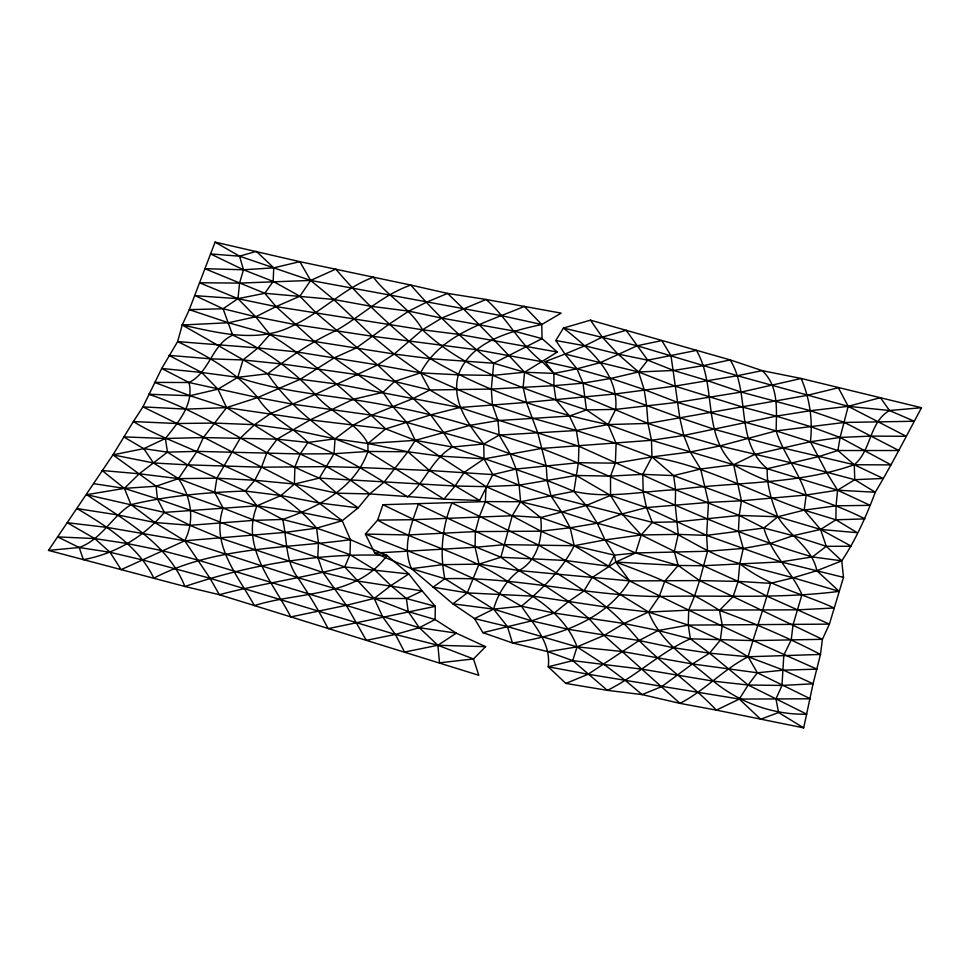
<?xml version="1.0" encoding="UTF-8"?>
<svg xmlns="http://www.w3.org/2000/svg" width="970" height="970" viewBox="0 0 970 970"><rect width="100%" height="100%" fill="white"/><g stroke="black" fill="none" stroke-linecap="round" stroke-linejoin="round"><path stroke-width="1.45" d="M921.5 407.715L889.49 410.492L880.396 397.651L848.192 406.333L810.362 410.71L776.255 416.13L683.765 435.469L651.464 440.295L541.405 448.467L484.018 458.883L464.218 472.354L455.039 486.018L443.92 499.126L369.703 493.912L336.711 493.196L294.395 484.042L254.831 480.259L216.856 478.186L178.456 478.622L156.085 486.225L124.39 488.383L86.669 494.688L164.354 512.403L189.95 525.303L220.166 538.023L323.01 572.445L357.869 581.091L422.192 590.912L408.843 573.961L386.945 555.422L350.437 539.696L316.584 528.165C292.419 498.919 258.505 480.683 224.252 465.818C195.261 448.298 162.22 439.422 133.375 421.562L142.942 406.879L161.723 368.467L177.631 341.598L182.227 324.998L189.283 309.672L228.459 322.743L269.878 334.432L394.184 354.038L430.328 358.682L493.718 363.241L524.576 372.225L553.906 385.684L584.74 396.888L647.996 423.429L683.765 435.469L719.837 445.945L791.872 462.957L854.776 479.689L875.292 492.251L837.559 490.189L806.191 495.027L741.432 500.799L708.488 502.411L646.481 507.565L622.11 513.942L597.241 523.23L570.202 527.753L540.933 531.184L475.349 531.596L407.97 534.955L365.375 534.058L442.841 564.649L473.336 578.508L521.46 606.214C533.597 624.631 551.396 642.904 548.232 666.802L565.862 683.426L588.123 674.235L639.109 640.527L658.145 630.524L688.263 625.104L829.411 624.122L767.331 596.344L738.134 581.394L703.323 565.716L641.218 534.955L622.11 513.942L610.554 495.464L610.506 476.124L615.392 463.163L616.108 443.411L608.093 424.569L615.671 409.388C619.151 373.511 588.802 348.036 563.412 328.054L637.144 345.757L737.358 375.717L848.192 406.333L889.49 410.492L914.261 421.259L844.458 422.447L776.145 430.886L719.837 445.945L690.252 451.984L651.961 456.918L615.392 463.163L578.399 462.726L516.088 469.043L492.796 474.585L479.665 500.496L443.92 499.126L367.945 451.45L335.038 438.864L307.987 442.465L277.105 439.155L203.373 437.555L165.397 438.488L123.651 436.876L143.778 448.649L153.478 462.969L178.456 478.622L214.673 492.311L257.001 505.819L282.67 519.435C287.326 539.029 284.84 560.502 297.754 577.611C308.812 594.052 318.984 611.076 328.139 628.645L435.3 606.347L422.192 590.912L406.382 598.526L408.2 611.536L419.282 627.699L437.906 645.268L439.507 662.801L473.493 658.969L485.582 646.675L456.264 633.155L435.106 619.539L435.3 606.347L406.382 598.526L390.898 585.601L374.408 569.584L350 554.719L318.463 542.897L285.471 532.36L223.124 508.11L187.137 495.27L156.085 486.225L112.932 454.857L133.375 421.562L177.049 423.526L214.346 423.065L254.564 424.678L293.558 430.001L335.038 438.864L367.945 443.508L415.233 440.356L470.171 425.296L497.986 420.58L569.463 416.057L586.45 409.922L615.671 409.388L677.521 402.356L741.189 392.086L801.184 378.482L921.5 407.715C906.368 436.051 891.757 464.654 875.292 492.251C866.271 516.088 855.928 539.635 841.766 560.842L843.488 577.368L829.411 624.122L822.414 639.315L820.474 654.447L748.125 656.763L709.531 653.174L673.544 647.742L639.109 640.527L568.687 629.372L531.645 620.873L493.621 609.124L444.842 578.702L411.462 568.65L374.772 553.058L365.375 534.058L377.645 520.114L382.907 504.715L485.364 501.599L540.933 531.184L574.167 545.71L614.422 555.143L635.629 552.973L707.542 551.251L743.287 548.438L770.095 543.564L793.181 535.67L820.559 529.438L835.946 519.799L836.055 505.819L837.559 490.189L826.743 472.705L810.399 441.726C812.969 420.24 809.707 398.367 801.184 378.482L762.165 370.637L730.204 359.894L590.463 320.161L563.412 328.054L555.81 340.518L564.976 354.062L576.98 368.818L583.018 383.174L586.45 409.922L608.093 424.569L651.464 440.295L733.684 464.739L767.234 468.704L837.559 490.189L870.199 505.358L836.055 505.819L804.178 510.123L777.819 516.767L739.225 515.434L676.89 521.872L652.313 522.357L551.13 496.203L519.108 485.133L492.796 474.585L429.443 470.486L360.112 467.54L326.745 466.618L261.512 467.2L187.477 464.848L153.478 462.969L112.932 454.857L48.5 550.402L184.894 586.486L219.353 594.695L478.804 675.29L473.493 658.969L437.906 645.268L395.372 634.453L210.029 578.278L143.124 560.078L110.059 552.294L79.188 547.504L48.5 550.402M350.437 539.696C284.404 548.693 214.346 546.546 153.818 578.168C138.31 545.964 106.7 526.261 77.054 508.571L117.285 514.864L154.824 522.49L189.95 525.303L253.158 520.417L282.67 519.435L316.584 528.165L318.463 542.897L317.784 557.059L323.01 572.445L346.314 605.316L366.296 640.345L395.372 634.453L419.282 627.699L435.106 619.539L408.2 611.536L374.202 598.441L335.123 588.608L297.754 577.611L184.724 540.787L107.367 527.45L67.269 522.721L94.769 538.58L110.059 552.294L121.117 569.657L184.724 540.787C195.128 520.563 191.114 496.834 178.456 478.622L139.243 473.796L102.141 470.511L124.39 488.383L130.999 504.667L154.824 522.49L184.724 540.787L210.029 578.278L219.353 594.695C260.772 583.758 303.307 577.841 344.714 566.929L350 554.719L350.437 539.696L342.216 520.72L294.395 484.042L294.868 466.958L300.191 453.948L307.987 442.465C343.538 456.045 375.572 476.767 407.618 496.931C425.09 482.393 432.305 458.422 452.517 447.024L483.751 443.993L499.174 435.081L576.338 430.51L608.093 424.569L647.996 423.429L807.149 395.372L838.383 387.745L848.192 406.333L906.222 436.282L870.551 436.112L840.093 437.446L810.399 441.726L754.587 454.506L733.684 464.739L700.643 468.995L673.641 475.603L642.795 474.342L610.506 476.124L576.253 475.482L519.108 485.133L486.067 486.637L455.039 486.018L319.348 478.101L294.395 484.042L281.009 495.524L257.001 505.819L164.354 512.403C143.79 536.98 114.933 553.931 83.359 559.641L79.188 547.504L57.642 536.895L94.769 538.58L127.409 543.564L162.887 550.827L198.062 560.09L419.282 627.699L456.264 633.155L437.906 645.268L404.551 652.058L395.372 634.453L382.604 616.75L374.202 598.441L344.714 566.929L252.164 534.834L191.066 510.559L157.419 498.883L124.39 488.383L93.605 483.654M486.067 486.637L520.599 501.72L540.69 517.556C542.945 537.635 537.913 559.848 519.12 570.566C506.486 580.193 497.852 593.895 493.621 609.124L474.5 618.557L507.419 626.571L577.029 646.881L621.637 651.428L692.398 663.977L757.364 672.78L810.338 698.8L739.322 699.067L716.394 710.125L680.019 703.383L642.104 694.593L625.092 680.237L604.007 664.401L577.029 646.881C565.643 615.465 535.404 596.732 507.48 581.43C467.77 553.967 419.452 543.843 377.645 520.114L413.475 519.702L512.257 515.737L540.69 517.556L605.05 539.89L635.629 552.973L678.163 565.474L699.576 580.593L822.414 639.315L753.084 640.6L690.349 638.818L658.145 630.524L623.977 623.492L554.173 613.052L521.46 606.214L493.621 609.124L452.893 603.849L474.5 618.557L482.878 632.646L531.645 620.873L554.173 613.052L568.626 601.509L583.988 590.912L592.039 577.623L615.804 562.079C651.67 575.198 687.269 589.59 719.473 610.372C753.993 623.043 787.846 637.472 820.474 654.447L813.078 683.777L803.681 727.876L716.394 710.125C692.41 684.965 663.492 665.25 639.109 640.527C623.261 621.358 605.195 604.067 583.988 590.912C532.651 554.791 474.294 531.803 418.325 504.17C411.183 524.988 401.895 546.801 411.462 568.65L452.893 603.849L467.31 592.888L479.01 564.116L475.082 547.31L475.349 531.596L479.398 516.537L485.364 501.599L486.067 486.637L415.233 440.356L385.684 428.885L310.145 419.901L226.556 407.618L186.119 409.146L142.942 406.879L177.049 423.526L294.395 484.042M590.463 320.161L602.249 337.111L617.926 354.038L638.563 371.971L644.153 389.552L646.65 405.836L647.996 423.429L651.464 440.295L651.961 456.918L642.795 474.342L643.171 492.081L646.481 507.565L652.313 522.357C682.407 534.434 708.27 554.864 739.807 563.618C767.331 586.256 802.457 593.252 834.103 607.984L797.934 609.839L688.688 610.154L648.554 612.034L606.953 607.208L532.966 596.15L467.31 592.888L433.032 587.202L444.842 578.702C516.84 576.544 587.347 596.016 659.248 596.526C719.231 594.937 779.431 599.108 839.171 591.348L816.861 570.712C812.363 547.88 789.35 535.901 777.819 516.767C771.877 501.417 766.567 485.376 767.234 468.704C734.508 441.277 750.804 393.541 730.204 359.894L703.517 365.617L673.629 370.467L638.563 371.971L610.942 378.409L583.018 383.174L553.906 385.684L491.305 389.055L429.892 389.988L413.402 398.391L371.716 415.184L353.395 425.042L335.038 438.864L334.032 453.73L319.348 478.101C260.36 454.215 209.35 414.251 148.64 394.244L190.059 395.724L217.971 389.176L237.82 377.33L267.647 373.777L300.3 379.27L337.196 384.084L459.731 407.509L578.932 446.273L675.581 489.753L739.225 515.434L763.875 528.032L793.181 535.67L826.307 546.316L851.381 546.268L820.559 529.438L777.819 516.767L741.432 500.799L673.641 475.603L651.961 456.918L616.108 443.411L576.338 430.51L532.979 418.325L492.433 404.926L420.531 372.844L394.184 354.038L372.516 336.287L333.692 299.451L310.655 280.439L299.827 261.657L215.085 242.124L189.283 309.672L223.076 308.739L255.704 316.778L294.965 324.562L372.516 336.287L476.076 349.673L542.254 361.749L553.906 373.414L615.053 393.978L679.752 417.658L714.211 429.261L748.246 438.646L782.451 447.837L854.255 464.739L883.149 478.452L854.776 479.689L837.559 490.189M307.987 442.465C292.055 426.303 269.708 417.512 257.656 397.554C236.45 372.031 207.131 355.723 177.631 341.598L258.02 347.927L296.614 351.916L377.56 364.926L420.531 372.844L458.349 374.844L492.699 375.414L524.576 372.225L557.313 352.049L542.084 338.627L513.494 330.952L441.702 318.099L408.77 311.127L370.904 306.277L333.692 299.451L264.798 293.279L204.803 268.678L243.494 269.793L273.734 267.841L299.827 261.657L410.819 285.071C435.809 313.71 463.224 340.482 493.718 363.241L491.305 389.055L492.433 404.926L497.986 420.58L499.174 435.081L510.111 453.887L516.088 469.043L519.108 485.133L520.599 501.72L512.257 515.737L500.884 557.253L479.01 564.116L442.841 564.649L411.462 568.65M608.093 424.569C546.159 411.68 484.83 391.201 430.328 358.682C396.257 331.704 363.908 302.337 335.814 269.114L310.655 280.439L299.9 296.214L276.05 306.617L255.704 316.778L228.459 322.743L182.227 324.998L267.647 373.777C289.278 357.384 311.249 341.828 336.117 330.503C361.519 316.038 382.665 294.856 410.819 285.071L447.558 293.413C474.063 318.875 499.501 345.429 524.576 372.225L523.157 387.151L526.443 402.429L537.913 433.299L546.255 466.133L547.189 480.768L551.13 496.203L561.375 511.663L570.202 527.753L574.167 545.71C562.006 570.166 542.169 588.984 521.46 606.214M555.81 340.518L584.837 345.781L617.926 354.038L647.705 360.161L696.484 350.4C717.097 386.193 701.734 434.014 733.684 464.739L741.432 500.799L739.225 515.434L738.425 531.099L743.287 548.438L739.807 563.618L738.134 581.394L733.187 596.465L719.473 610.372L722.274 625.213L720.322 640.176L709.531 653.174L692.398 663.977L661.867 686.542L642.104 694.593L607.378 690.349L565.862 683.426M557.313 352.049L458.919 334.395L422.483 329.788L276.05 306.617L237.977 298.675L195.152 295.656L223.076 308.739L237.977 298.675L239.554 283.094L243.494 269.793L239.566 256.201L215.085 242.124M444.842 578.702C439.677 553.227 442.053 526.965 451.911 502.921L539.09 545.382L565.255 560.478L648.554 612.034L688.263 625.104L720.322 640.176L748.125 656.763L783.505 670.149L813.078 683.777L781.99 685.438L748.149 685.026L713.374 681.17L642.358 669.227L572.736 660.631L548.232 666.802L588.123 674.235L739.322 699.067L748.149 685.026L757.364 672.78L783.505 670.149L817.031 669.142C753.811 641.412 691.21 612.07 629.615 580.909L615.804 562.079L614.422 555.143L605.05 539.89L597.241 523.23L586.195 505.503L573.888 491.366L578.399 462.726L578.932 446.273L576.338 430.51L569.463 416.057L555.919 399.786C508.341 382.859 459.744 365.241 422.483 329.788C410.528 308.157 387.842 296.735 373.377 277.141C344.301 288.126 322.695 311.297 294.965 324.562C259.924 344.12 218.917 332.952 182.227 324.998M586.45 409.922L555.919 399.786L553.906 385.684L553.906 373.414L545.007 361.689L564.976 354.062L638.563 371.971L674.89 386.108L743.165 407.23L776.255 416.13L811.308 426.861L840.093 437.446L891.078 464.897L854.255 464.739L837.898 450.529L840.093 437.446L848.192 406.333M651.961 456.918C705.675 465.636 753.205 492.808 804.178 510.123L820.559 529.438L826.307 546.316L841.766 560.842L816.861 570.712L793.23 577.78L770.507 583.334C763.875 608.02 755.181 632.137 748.125 656.763C723.39 669.336 704.717 690.591 680.019 703.383L604.128 635.386L589.093 618.727L568.626 601.509L544.558 585.456L519.12 570.566L500.884 557.253L442.89 533.488L382.907 504.715M112.932 454.857L143.778 448.649L167.458 452.153L187.477 464.848L245.313 491.05L257.001 505.819C240.184 546.765 273.128 582.885 290.794 616.92L346.314 605.316L374.202 598.441L406.382 598.526M843.488 577.368L780.862 561.897L706.621 535.367L646.481 507.565L610.554 495.464L576.253 475.482L510.111 453.887L483.751 443.993L406.66 422.399L371.716 415.184L292.625 404.163L257.656 397.554L189.004 382.519L161.723 368.467L201.724 372.492L237.82 377.33L243.009 359.955L258.02 347.927L269.878 334.432L255.704 316.778L237.977 298.675L199.493 282.755L239.554 283.094L310.655 280.439L502.084 315.783L541.745 324.526L561.145 313.128L486.079 299.463L447.558 293.413L426.194 302.361L408.77 311.127L388.946 324.271L356.524 347.83L334.129 357.918L300.3 379.27L257.656 397.554L226.556 407.618L203.373 437.555L197.068 451.365L178.456 478.622M652.313 522.357L641.218 534.955L635.629 552.973L615.804 562.079L678.163 565.474L703.323 565.716L780.862 561.897L812.387 556.925L841.766 560.842M648.554 612.034C660.594 642.564 689.512 660.619 713.374 681.17C739.528 702.583 772.92 714.951 806.822 714.211L748.149 685.026L709.531 653.174L690.349 638.818C660.315 652.24 636.829 675.872 607.378 690.349L572.736 660.631L577.029 646.881L604.128 635.386L623.977 623.492L648.554 612.034L659.248 596.526L664.802 581.127L678.163 565.474L674.32 551.663L678.272 534.373L675.278 505.431L675.581 489.753L673.641 475.603M614.422 555.143L608.578 566.165L565.255 560.478L500.884 557.253M237.977 298.675L264.798 293.279L276.05 306.617L314.801 341.852L334.129 357.918L382.992 392.316L392.983 406.733L406.66 422.399L415.233 440.356L407.909 451.765L384.011 482.211L369.703 493.912L358.197 507.843L342.216 520.72L316.584 528.165L285.471 532.36L184.724 540.787M79.188 547.504C101.607 539.441 111.708 516.707 130.999 504.667C168.392 495.682 206.95 492.372 245.313 491.05L254.831 480.259L261.512 467.2L266.835 452.941L277.105 439.155L310.145 419.901L353.056 399.349L382.992 392.316L394.596 381.477L420.531 372.844C441.277 333.595 486.613 322.452 524.333 306.399L541.745 324.526L542.084 338.627L493.718 363.241M264.798 293.279L273.176 281.409L273.734 267.841L256.359 251.351L239.566 256.201L210.526 253.934L243.494 269.793L273.176 281.409L299.9 296.214L316.099 312.898L377.56 364.926L430.656 414.893L443.46 432.256L452.517 447.024C492.687 462.629 534.312 474.136 573.888 491.366C607.729 499.089 641.558 491.208 675.581 489.753C735.187 481.666 796.806 484.951 854.255 464.739C871.812 450.092 868.793 422.568 889.49 410.492M638.563 371.971L647.705 360.161L673.629 370.467L706.718 380.41L741.189 392.086L810.362 410.71L844.458 422.447L898.887 450.516L837.898 450.529L776.145 430.886L710.925 412.711L677.521 402.356L644.153 389.552L610.942 378.409L576.98 368.818L545.007 361.689M143.778 448.649L165.397 438.488C177.922 422.58 194.303 404.441 189.004 382.519C209.859 372.213 211.581 344.774 232.642 335.135C263.767 349.139 292.176 369.182 315.201 394.438C330.867 413.305 355.808 421.404 367.945 443.508L367.945 451.45C355.032 488.553 317.433 507.468 282.67 519.435M124.39 488.383L139.243 473.796L167.458 452.153L197.068 451.365L300.191 453.948L334.032 453.73L367.945 451.45L407.909 451.765L440.089 456.094L484.018 458.883L492.796 474.585M820.559 529.438L857.237 532.7L835.946 519.799L804.178 510.123L806.191 495.027C799.135 472.147 783.239 453.608 776.145 430.886C776.376 410.043 779.165 386.254 762.165 370.637L737.358 375.717L674.89 386.108L615.053 393.978L526.443 402.429L459.731 407.509L430.656 414.893L385.684 428.885L367.945 443.508L407.909 451.765L429.443 470.486L479.665 500.496M374.772 553.058L475.082 547.31L504.691 544.655L574.167 545.71L605.05 539.89L641.218 534.955L678.272 534.373L706.621 535.367L763.875 528.032L777.819 516.767M374.202 598.441L390.898 585.601L408.843 573.961L344.714 566.929M826.307 546.316L812.387 556.925C718.624 529.705 632.379 482.975 541.405 448.467C492.469 432.693 443.751 415.839 392.983 406.733C341.476 395.53 288.066 394.353 237.82 377.33M564.976 354.062L584.837 345.781L602.249 337.111L626.159 330.321L647.705 360.161M610.554 495.464L586.195 505.503L540.69 517.556M803.681 727.876L778.57 712.526L760.662 719.243L739.322 699.067M837.898 450.529L818.656 456.615L767.234 468.704M541.745 324.526C510.559 331.243 470.498 341.379 458.349 374.844C451.05 401.265 468.401 424.375 483.751 443.993L484.018 458.883M573.888 491.366L520.599 501.72L485.364 501.599M482.878 632.646L512.463 642.94L547.88 651.67L577.029 646.881M835.946 519.799L864.937 518.889C822.657 497.173 775.006 488.541 733.684 464.739M189.004 382.519L154.594 382.41L190.059 395.724L226.556 407.618L300.191 453.948L326.745 466.618L350.837 480.429L369.703 493.912M437.906 645.268L485.582 646.675M524.576 372.225L553.906 373.414L576.98 368.818L600.333 362.598L637.144 345.757L661.807 340.579L670.973 355.626L679.752 417.658L683.765 435.469L690.252 451.984L700.643 468.995L708.488 502.411L706.621 535.367L707.542 551.251L699.576 580.593L694.665 595.762L688.688 610.154L688.263 625.104L690.349 638.818M770.507 583.334L738.134 581.394L699.576 580.593L629.615 580.909L519.12 570.566L479.01 564.116M245.313 491.05L281.009 495.524L319.712 503.042L358.197 507.843L336.711 493.196L319.348 478.101M257.001 505.819L301.767 512.524L342.216 520.72M415.233 440.356L452.517 447.024M459.731 407.509L429.892 389.988L394.596 381.477L357.251 374.638L281.821 363.956L243.009 359.955L211.072 358.864L168.889 355.347L201.724 372.492L217.971 389.176L226.556 407.618M520.599 501.72L561.375 511.663L597.241 523.23L641.218 534.955M739.807 563.618L793.23 577.78L839.171 591.348M239.566 256.201L310.655 280.439M547.88 651.67L572.736 660.631M574.167 545.71L608.578 566.165L629.615 580.909C605.001 620.945 556.537 636.453 512.463 642.94L507.419 626.571L493.621 609.124M269.878 334.432C312.413 360.755 349.43 394.705 385.684 428.885M86.669 494.688C123.675 519.774 167.446 542.582 184.894 586.486C249.654 564.795 318.548 552.645 386.945 555.422C356.972 597.641 298.833 591.385 254.382 605.62C237.965 575.634 210.405 544.8 223.124 508.11L214.673 492.311L216.856 478.186L240.257 438.149L254.564 424.678L270.618 413.559L315.201 394.438L377.56 364.926L394.184 354.038L422.483 329.788L441.702 318.099L486.079 299.463C507.395 317.966 519.641 344.532 542.254 361.749M335.038 438.864C309.551 420.616 285.156 400.076 267.647 373.777M748.125 656.763L757.364 672.78M420.531 372.844L429.892 389.988M164.354 512.403L157.419 498.883L156.085 486.225M763.875 528.032C770.835 553.458 791.593 571.063 801.96 594.671L793.011 624.898L791.229 639.933L783.821 655.053L781.99 685.438L775.952 698.946L778.57 712.526M223.076 308.739L232.642 335.135M165.397 438.488L167.458 452.153M854.255 464.739L854.776 479.689"/></g></svg>
